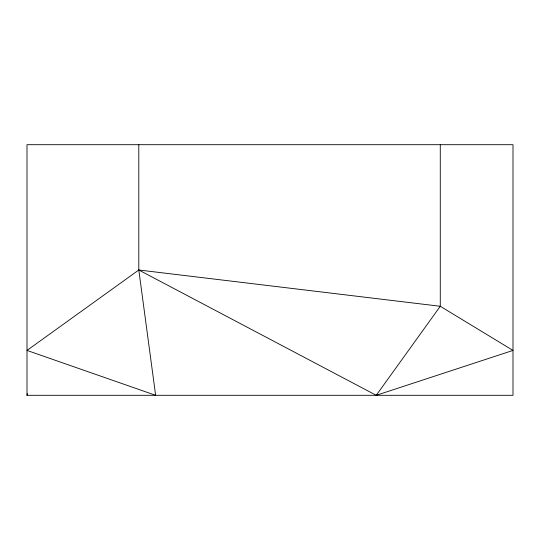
<?xml version="1.0" encoding="UTF-8"?>
<svg xmlns="http://www.w3.org/2000/svg" width="540" height="540" viewBox="0 0 540 540"><rect width="100%" height="100%" fill="white"/><g stroke="black" fill="none" stroke-linecap="round" stroke-linejoin="round"><path stroke-width="0.81" d="M27 395.307L27 144.693L513 144.693L513 395.307L27 395.307L27.338 393.653M138.8 144.693L138.8 270L376.245 395.307L440.276 306.275L440.276 144.693M138.8 270L27 350.426L155.635 395.307L138.8 270L440.276 306.275L513 350.426L376.245 395.307"/></g></svg>
